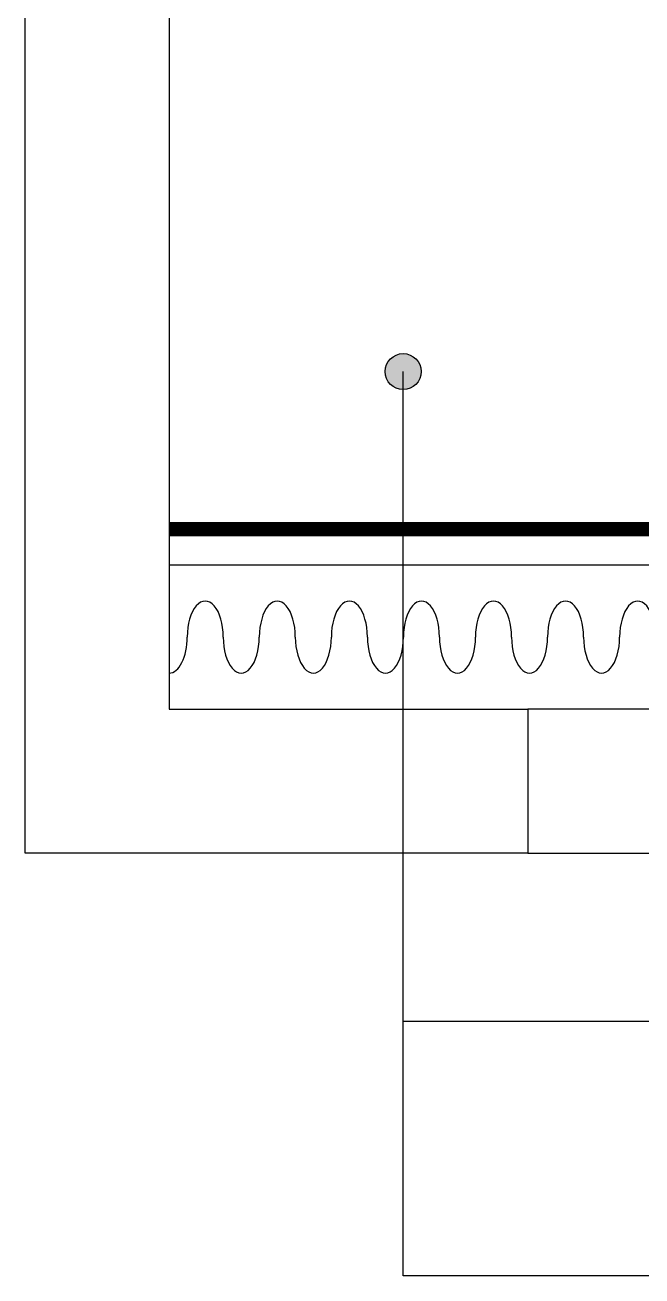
# Model space of a CAD drawing. Header units: millimetres. Extents: x 118028 to 193504, y 42792 to 96100.
# Drawn here: x 172791 to 173647, y 80361 to 82098 of the extents above; entities that cross this region are included whole.
import ezdxf

# ---------------------------------------------------------------- set-up
doc = ezdxf.new("R2010")
doc.units = ezdxf.units.MM
doc.header["$LTSCALE"] = 30
doc.linetypes.add('HIDDEN', pattern=[9.525, 6.35, -3.175])
for name, color, linetype in [('0-ELC TEXT', 7, 'Continuous'), ('01. F-소품', 3, 'Continuous'), ('2CONTINUOUS', 2, 'Continuous'), ('C-WIN', 4, 'Continuous'), ('CEIL-LIGHT', 7, 'Continuous')]:
    doc.layers.add(name, color=color, linetype=linetype)

# ---------------------------------------------------------------- blocks, each defined once
blk = doc.blocks.new('vusaudeh')
at = {"layer": '2CONTINUOUS'}
for points in [[(147688.9, 81147.8), (147688.9, 80947.8), (146991.4, 80947.8), (146991.4, 88304.8), (148806.4, 88304.8), (148806.4, 89216.8), (149461.4, 89216.8), (149461.4, 89016.8), (149006.4, 89016.8), (149006.4, 87391.8), (149436.4, 87391.8), (149436.4, 87291.8), (149006.4, 87291.8), (149006.4, 86556.8), (148806.4, 86556.8), (148806.4, 88166.8), (147131.4, 88166.8), (147131.4, 85711.8), (148806.4, 85711.8)], [(149006.4, 85711.8), (149331.4, 85711.8), (149331.4, 85511.8), (147191.4, 85511.8), (147191.4, 81147.8), (147688.9, 81147.8)]]:
    blk.add_lwpolyline(points, dxfattribs=at)
at = {"layer": 'C-WIN'}
blk.add_lwpolyline([(147688.9, 80947.8), (149788.9, 80947.8), (149788.9, 81147.8), (147688.9, 81147.8)], close=True, dxfattribs=at)
blk = doc.blocks.new('cjswjdehds')
blk.add_blockref('vusaudeh', (25800, 0))
blk = doc.blocks.new('FFSFDF')
at = {"layer": '01. F-소품'}
blk.add_hatch(color=8, dxfattribs=at).paths.add_polyline_path([(1567672.9, 1746751.1), (1567679.9, 1746744.1), (1567715.3, 1746779.4), (1567679.9, 1746814.8), (1567672.9, 1746807.7), (1567701.2, 1746779.4)])
at = {"layer": '01. F-소품', "color": 8}
for p, q in [((1567672.9, 1746807.7), (1567679.9, 1746814.8)), ((1567474.8, 1746779.4), (1567701.2, 1746779.4)), ((1567672.9, 1746751.1), (1567679.9, 1746744.1))]:
    blk.add_line(p, q, dxfattribs=at)
for points in [[(1567679.9, 1746814.8), (1567715.3, 1746779.4), (1567679.9, 1746744.1)], [(1567672.9, 1746807.7), (1567701.2, 1746779.4), (1567672.9, 1746751.1)]]:
    blk.add_lwpolyline(points, dxfattribs=at)
for centre, start_param, end_param in [((1566799.8, 1746779.4), 1.570796, 4.712389), ((1566899.8, 1746779.4), 1.570796, 4.712389), ((1566999.8, 1746779.4), 1.570796, 4.712389), ((1567099.8, 1746779.4), 1.570796, 4.712389), ((1567199.8, 1746779.4), 1.570796, 4.712389), ((1567299.8, 1746779.4), 1.570796, 4.712389), ((1567399.8, 1746779.4), 1.570796, 4.712389), ((1566749.8, 1746779.4), 6.283185, 7.853982), ((1566849.8, 1746779.4), 4.712389, 7.853982), ((1566949.8, 1746779.4), 4.712389, 7.853982), ((1567049.8, 1746779.4), 4.712389, 7.853982), ((1567149.8, 1746779.4), 4.712389, 7.853982), ((1567249.8, 1746779.4), 4.712389, 7.853982), ((1567349.8, 1746779.4), 4.712389, 7.853982), ((1567449.8, 1746779.4), 4.712389, 7.853982)]:
    blk.add_ellipse(centre, major_axis=(0, -50), ratio=0.5, start_param=start_param, end_param=end_param, dxfattribs=at)

msp = doc.modelspace()

# ---------------------------------------------------------------- hatches: boundary and pattern name
at = {"layer": '0-ELC TEXT'}
h = msp.add_hatch(color=256, dxfattribs=at)
h.dxf.hatch_style = 1
edge = h.paths.add_edge_path()
edge.add_arc((173316, 81616.4), 25, 0, 360, ccw=False)

# ---------------------------------------------------------------- linework, layer by layer
msp.add_line((173316, 80714.3), (173316, 81616.4), dxfattribs=at)
msp.add_lwpolyline([(173316, 80714.3), (174947.9, 80714.3), (174947.9, 80360.5), (173316, 80360.5)], close=True, dxfattribs=at)
msp.add_circle((173316, 81616.4), 25, dxfattribs=at)
at = {"layer": 'CEIL-LIGHT', "color": 10, "linetype": 'HIDDEN'}
msp.add_lwpolyline([(172991.4, 81397.8, 20, 20, 0), (176041.4, 81397.8, 20, 20, 0)], format="xyseb", dxfattribs=at)
at = {"layer": 'CEIL-LIGHT'}
msp.add_lwpolyline([(176041.4, 81347.8), (172991.4, 81347.8)], dxfattribs=at)

# ---------------------------------------------------------------- block references
msp.add_blockref('cjswjdehds', (0, 0))
at = {"color": 0}
msp.add_blockref('FFSFDF', (-1393758.4, -1665531.6), dxfattribs=at)

doc.saveas('drawing.dxf')
